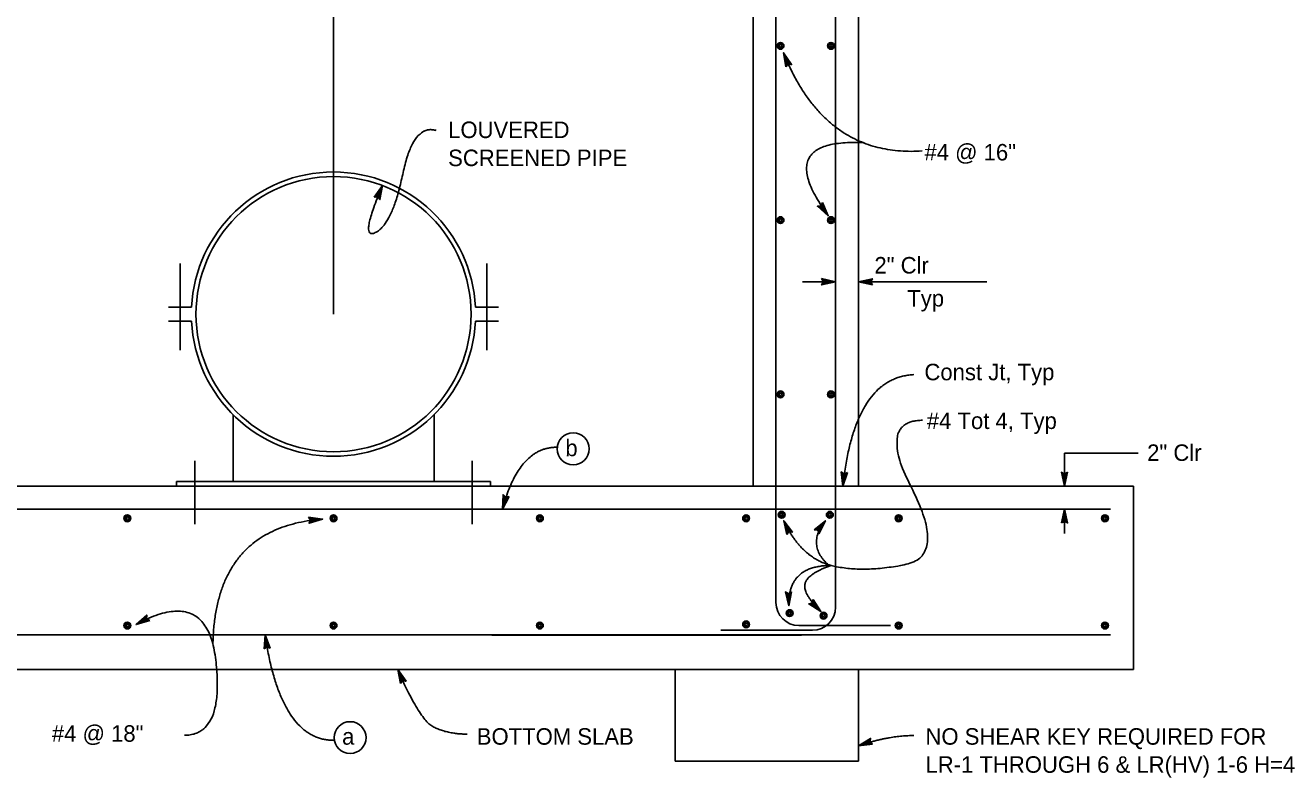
# Model space of a CAD drawing. Extents: x -893 to 867, y -474 to 712.
# Drawn here: x -504 to 31, y 62 to 381 of the extents above; entities that cross this region are included whole.
import ezdxf

# ---------------------------------------------------------------- set-up
doc = ezdxf.new("R2010")
doc.units = 0
doc.layers.add('60 Nongeo Data', color=7, linetype='Continuous')

msp = doc.modelspace()

# ---------------------------------------------------------------- linework, layer by layer
at = {"layer": '60 Nongeo Data'}
for p, q in [((-373.64, 258.13), (-373.64, 600.81)), ((-195.71, 541.06), (-195.71, 185.21)), ((-185.99, 521.62), (-185.99, 135.82)), ((-160.71, 521.82), (-160.71, 133.87)), ((-150.99, 472.03), (-150.99, 185.21)), ((-438.71, 242.81), (-438.71, 279.59)), ((-308.56, 242.81), (-308.56, 279.59)), ((-174.71, 271.86), (-160.71, 271.86)), ((-160.71, 268.36), (-160.71, 268.36)), ((-96.5, 271.86), (-150.99, 271.86)), ((-150.99, 268.36), (-150.99, 268.36)), ((-433.85, 261.05), (-443.57, 261.05)), ((-313.43, 261.05), (-303.7, 261.05)), ((-433.85, 255.21), (-443.57, 255.21)), ((-313.43, 255.21), (-303.7, 255.21)), ((-416.26, 215.51), (-416.26, 187.15)), ((-331.01, 215.51), (-331.01, 187.15)), ((-32.43, 199.24), (-63.6, 199.24)), ((-63.6, 185.21), (-63.6, 199.24)), ((-432.46, 195.9), (-432.46, 169.07)), ((-314.81, 195.9), (-314.81, 169.07)), ((-551.56, 185.21), (-195.71, 185.21)), ((-443.64, 185.21), (-303.63, 185.21)), ((-440.24, 187.15), (-307.04, 187.15)), ((-440.24, 187.15), (-440.24, 185.21)), ((-440.24, 185.21), (-307.04, 185.21)), ((-307.04, 187.15), (-307.04, 185.21)), ((-195.71, 185.21), (-150.99, 185.21)), ((-34.31, 185.21), (-150.99, 185.21)), ((-34.31, 107.43), (-34.31, 185.21)), ((-703.24, 175.49), (-44.04, 175.49)), ((-63.6, 165.16), (-63.6, 175.49)), ((-209.32, 124.15), (-170.43, 124.15)), ((-176.26, 126.1), (-137.37, 126.1)), ((-703.24, 122.21), (-44.04, 122.21)), ((-306.44, 122.01), (-175.1, 122.01)), ((-712.96, 107.43), (-34.31, 107.43)), ((-228.77, 68.54), (-228.77, 107.43)), ((-150.99, 107.43), (-150.99, 68.54)), ((-150.99, 68.54), (-228.77, 68.54))]:
    msp.add_line(p, q, dxfattribs=at)
for points in [[(-181.8, 362.96), (-182.76, 368.94), (-179.36, 363.94), (-179.76, 364), (-182.25, 367.67), (-181.55, 363.29), (-181.3, 363.61), (-181.75, 366.41), (-180.16, 364.07), (-180.56, 364.13), (-181.25, 365.15), (-181.06, 363.93), (-180.86, 364.18), (-179.36, 363.94), (-180.86, 364.18)], [(-181.8, 362.96), (-182.76, 368.94), (-179.36, 363.94), (-179.76, 364), (-182.25, 367.67), (-181.55, 363.29), (-181.3, 363.61), (-181.75, 366.41), (-180.16, 364.07), (-180.56, 364.13), (-181.25, 365.15), (-181.06, 363.93), (-180.86, 364.18), (-179.36, 363.94), (-180.86, 364.18)], [(-356.39, 307.73), (-352.83, 312.63), (-353.97, 306.69), (-354.21, 307.02), (-353.37, 311.37), (-355.98, 307.79), (-355.58, 307.84), (-353.91, 310.14), (-354.45, 307.35), (-354.69, 307.68), (-354.45, 308.89), (-355.18, 307.89), (-354.86, 307.93), (-353.97, 306.69), (-354.86, 307.93)], [(-166.25, 305.43), (-163.82, 299.89), (-168.37, 303.87), (-167.97, 303.91), (-164.63, 300.99), (-166.41, 305.05), (-166.57, 304.68), (-165.43, 302.08), (-167.56, 303.94), (-167.15, 303.98), (-166.23, 303.18), (-166.73, 304.3), (-166.85, 304.01), (-168.37, 303.87), (-166.85, 304.01)], [(-166.61, 273.18), (-160.71, 271.86), (-166.61, 270.55), (-166.4, 270.9), (-162.08, 271.86), (-166.4, 272.83), (-166.2, 272.48), (-163.43, 271.86), (-166.19, 271.25), (-165.98, 271.6), (-164.79, 271.86), (-165.99, 272.13), (-165.83, 271.86), (-166.61, 270.55), (-165.83, 271.86)], [(-145.08, 270.54), (-150.99, 271.86), (-145.08, 273.17), (-145.29, 272.82), (-149.62, 271.87), (-145.29, 270.89), (-145.5, 271.24), (-148.27, 271.86), (-145.5, 272.47), (-145.71, 272.12), (-146.91, 271.86), (-145.71, 271.59), (-145.87, 271.86), (-145.08, 273.17), (-145.87, 271.86)], [(-155.66, 190.94), (-157.6, 185.21), (-158.28, 191.22), (-157.95, 190.97), (-157.46, 186.57), (-156.03, 190.77), (-156.4, 190.6), (-157.31, 187.91), (-157.63, 190.73), (-157.3, 190.48), (-157.16, 189.27), (-156.77, 190.43), (-157.06, 190.3), (-158.28, 191.22), (-157.06, 190.3)], [(-155.66, 190.94), (-157.6, 185.21), (-158.28, 191.22), (-157.95, 190.97), (-157.46, 186.57), (-156.03, 190.77), (-156.4, 190.6), (-157.31, 187.91), (-157.63, 190.73), (-157.3, 190.48), (-157.16, 189.27), (-156.77, 190.43), (-157.06, 190.3), (-158.28, 191.22), (-157.06, 190.3)], [(-62.28, 191.12), (-63.6, 185.21), (-64.91, 191.12), (-64.56, 190.91), (-63.6, 186.58), (-62.63, 190.91), (-62.98, 190.7), (-63.59, 187.93), (-64.21, 190.7), (-63.86, 190.49), (-63.59, 189.29), (-63.32, 190.49), (-63.6, 190.33), (-64.91, 191.12), (-63.6, 190.33)], [(-299.2, 180.84), (-302.02, 175.49), (-301.74, 181.53), (-301.46, 181.24), (-301.67, 176.81), (-299.6, 180.73), (-299.99, 180.62), (-301.31, 178.11), (-301.18, 180.94), (-300.89, 180.65), (-300.95, 179.42), (-300.38, 180.51), (-300.68, 180.43), (-301.74, 181.53), (-300.68, 180.43)], [(-384.24, 172.09), (-378.25, 171.21), (-384.04, 169.47), (-383.86, 169.83), (-379.61, 171.11), (-384, 171.75), (-383.77, 171.42), (-380.96, 171.01), (-383.67, 170.19), (-383.49, 170.56), (-382.32, 170.91), (-383.53, 171.09), (-383.35, 170.83), (-384.04, 169.47), (-383.35, 170.83)], [(-64.91, 169.58), (-63.6, 175.49), (-62.29, 169.58), (-62.64, 169.79), (-63.59, 174.12), (-64.57, 169.79), (-64.22, 170), (-63.6, 172.77), (-62.98, 170), (-63.33, 170.21), (-63.6, 171.41), (-63.87, 170.21), (-63.6, 170.37), (-62.29, 169.58), (-63.6, 170.37)], [(-181.38, 164.65), (-182.7, 170.55), (-179, 165.76), (-179.41, 165.81), (-182.11, 169.32), (-181.16, 164.98), (-180.93, 165.32), (-181.55, 168.09), (-179.81, 165.85), (-180.22, 165.89), (-180.97, 166.86), (-180.7, 165.66), (-180.52, 165.92), (-179, 165.76), (-180.52, 165.92)], [(-169.74, 166.74), (-165.04, 170.55), (-167.68, 165.11), (-167.82, 165.49), (-165.89, 169.48), (-169.33, 166.68), (-168.93, 166.63), (-166.73, 168.42), (-167.96, 165.87), (-168.11, 166.25), (-167.57, 167.35), (-168.53, 166.58), (-168.21, 166.54), (-167.68, 165.11), (-168.21, 166.54)], [(-179.36, 140.44), (-180.49, 134.5), (-181.99, 140.36), (-181.63, 140.16), (-180.54, 135.87), (-179.7, 140.22), (-180.04, 140), (-180.58, 137.22), (-181.28, 139.96), (-180.92, 139.76), (-180.62, 138.57), (-180.39, 139.78), (-180.65, 139.61), (-181.99, 140.36), (-180.65, 139.61)], [(-170.25, 137.14), (-166.89, 132.11), (-172.06, 135.24), (-171.67, 135.35), (-167.88, 133.05), (-170.34, 136.75), (-170.43, 136.35), (-168.85, 133.99), (-171.28, 135.46), (-170.89, 135.57), (-169.84, 134.93), (-170.52, 135.95), (-170.59, 135.65), (-172.06, 135.24), (-170.59, 135.65)], [(-451.61, 128.2), (-457.42, 126.51), (-452.88, 130.5), (-452.89, 130.1), (-456.22, 127.18), (-451.96, 128.41), (-452.31, 128.61), (-455.04, 127.82), (-452.91, 129.69), (-452.92, 129.28), (-453.85, 128.47), (-452.66, 128.82), (-452.94, 128.98), (-452.88, 130.5), (-452.94, 128.98)], [(-451.61, 128.2), (-457.42, 126.51), (-452.88, 130.5), (-452.89, 130.1), (-456.22, 127.18), (-451.96, 128.41), (-452.31, 128.61), (-455.04, 127.82), (-452.91, 129.69), (-452.92, 129.28), (-453.85, 128.47), (-452.66, 128.82), (-452.94, 128.98), (-452.88, 130.5), (-452.94, 128.98)], [(-403.13, 116.17), (-402.7, 122.21), (-400.53, 116.56), (-400.91, 116.71), (-402.49, 120.85), (-402.82, 116.43), (-402.5, 116.69), (-402.3, 119.52), (-401.28, 116.87), (-401.66, 117.03), (-402.1, 118.17), (-402.19, 116.94), (-401.94, 117.14), (-400.53, 116.56), (-401.94, 117.14)], [(-345.28, 101.48), (-346.41, 107.43), (-342.87, 102.52), (-343.27, 102.58), (-345.87, 106.17), (-345.04, 101.81), (-344.81, 102.14), (-345.34, 104.93), (-343.68, 102.63), (-344.08, 102.69), (-344.8, 103.68), (-344.57, 102.47), (-344.38, 102.73), (-342.87, 102.52), (-344.38, 102.73)], [(-144.98, 75.76), (-150.99, 75.04), (-145.85, 78.24), (-145.93, 77.84), (-149.69, 75.5), (-145.29, 76.02), (-145.6, 76.28), (-148.42, 75.94), (-146.01, 77.44), (-146.1, 77.04), (-147.14, 76.39), (-145.91, 76.54), (-146.16, 76.74), (-145.85, 78.24), (-146.16, 76.74)]]:
    msp.add_lwpolyline(points, close=True, dxfattribs=at)
for centre, radius in [((-184.04, 371.89), 1.46), ((-184.04, 371.89), 1.46), ((-184.04, 371.89), 1.09), ((-184.04, 371.89), 1.09), ((-184.04, 371.89), 0.542), ((-184.04, 371.89), 0.542), ((-162.65, 371.89), 1.46), ((-162.65, 371.89), 1.46), ((-162.65, 371.89), 1.09), ((-162.65, 371.89), 1.09), ((-162.65, 371.89), 0.542), ((-162.65, 371.89), 0.542), ((-373.64, 258.13), 58.34), ((-184.04, 297.99), 1.46), ((-184.04, 297.99), 1.46), ((-184.04, 297.99), 1.09), ((-184.04, 297.99), 1.09), ((-184.04, 297.99), 0.542), ((-184.04, 297.99), 0.542), ((-162.65, 297.99), 1.46), ((-162.65, 297.99), 1.46), ((-162.65, 297.99), 1.09), ((-162.65, 297.99), 1.09), ((-162.65, 297.99), 0.542), ((-162.65, 297.99), 0.542), ((-184.04, 224.1), 1.46), ((-184.04, 224.1), 1.46), ((-184.04, 224.1), 1.09), ((-184.04, 224.1), 1.09), ((-162.65, 224.1), 1.46), ((-162.65, 224.1), 1.46), ((-162.65, 224.1), 1.09), ((-162.65, 224.1), 1.09), ((-184.04, 224.1), 0.542), ((-184.04, 224.1), 0.542), ((-162.65, 224.1), 0.542), ((-162.65, 224.1), 0.542), ((-272, 201.02), 6.75), ((-461.14, 171.6), 1.46), ((-461.14, 171.6), 1.46), ((-461.14, 171.6), 1.09), ((-461.14, 171.6), 1.09), ((-461.14, 171.6), 0.542), ((-461.14, 171.6), 0.542), ((-373.64, 171.6), 1.46), ((-373.64, 171.6), 1.46), ((-373.64, 171.6), 1.09), ((-373.64, 171.6), 1.09), ((-373.64, 171.6), 0.542), ((-373.64, 171.6), 0.542), ((-286.13, 171.6), 1.46), ((-286.13, 171.6), 1.46), ((-286.13, 171.6), 1.09), ((-286.13, 171.6), 1.09), ((-286.13, 171.6), 0.542), ((-286.13, 171.6), 0.542), ((-198.63, 171.6), 1.46), ((-198.63, 171.6), 1.46), ((-198.63, 171.6), 1.09), ((-198.63, 171.6), 1.09), ((-198.63, 171.6), 0.542), ((-198.63, 171.6), 0.542), ((-183.56, 173.06), 1.46), ((-183.56, 173.06), 1.46), ((-183.56, 173.06), 1.09), ((-183.56, 173.06), 1.09), ((-183.56, 173.06), 0.542), ((-183.56, 173.06), 0.542), ((-163.14, 173.06), 1.46), ((-163.14, 173.06), 1.46), ((-163.14, 173.06), 1.09), ((-163.14, 173.06), 1.09), ((-163.14, 173.06), 0.542), ((-163.14, 173.06), 0.542), ((-133.97, 171.6), 1.46), ((-133.97, 171.6), 1.46), ((-133.97, 171.6), 1.09), ((-133.97, 171.6), 1.09), ((-133.97, 171.6), 0.542), ((-133.97, 171.6), 0.542), ((-46.47, 171.6), 1.46), ((-46.47, 171.6), 1.46), ((-46.47, 171.6), 1.09), ((-46.47, 171.6), 1.09), ((-46.47, 171.6), 0.542), ((-46.47, 171.6), 0.542), ((-180.2, 131.36), 1.46), ((-180.2, 131.36), 1.46), ((-180.2, 131.36), 1.09), ((-180.2, 131.36), 1.09), ((-180.2, 131.36), 0.542), ((-180.2, 131.36), 0.542), ((-165.81, 130.28), 1.46), ((-165.81, 130.28), 1.46), ((-165.81, 130.28), 1.09), ((-165.81, 130.28), 1.09), ((-165.81, 130.28), 0.542), ((-165.81, 130.28), 0.542), ((-461.14, 126.1), 1.46), ((-461.14, 126.1), 1.46), ((-461.14, 126.1), 1.09), ((-461.14, 126.1), 1.09), ((-461.14, 126.1), 0.542), ((-461.14, 126.1), 0.542), ((-373.64, 126.1), 1.46), ((-373.64, 126.1), 1.46), ((-373.64, 126.1), 1.09), ((-373.64, 126.1), 1.09), ((-373.64, 126.1), 0.542), ((-373.64, 126.1), 0.542), ((-286.13, 126.1), 1.46), ((-286.13, 126.1), 1.46), ((-286.13, 126.1), 1.09), ((-286.13, 126.1), 1.09), ((-286.13, 126.1), 0.542), ((-286.13, 126.1), 0.542), ((-198.63, 126.58), 1.46), ((-198.63, 126.58), 1.46), ((-198.63, 126.58), 1.09), ((-198.63, 126.58), 1.09), ((-198.63, 126.58), 0.542), ((-198.63, 126.58), 0.542), ((-133.97, 126.1), 1.46), ((-133.97, 126.1), 1.46), ((-133.97, 126.1), 1.09), ((-133.97, 126.1), 1.09), ((-133.97, 126.1), 0.542), ((-133.97, 126.1), 0.542), ((-46.47, 126.1), 1.46), ((-46.47, 126.1), 1.46), ((-46.47, 126.1), 1.09), ((-46.47, 126.1), 1.09), ((-46.47, 126.1), 0.542), ((-46.47, 126.1), 0.542), ((-366.6, 78.59), 6.75)]:
    msp.add_circle(centre, radius, dxfattribs=at)
for centre, radius, start, end in [((-373.64, 258.13), 60.28, 2.7735, 177.2265), ((-373.64, 258.13), 60.28, 182.7734, 357.2266), ((-176.26, 135.82), 9.72, 180, 270), ((-170.43, 133.87), 9.72, 270, 0)]:
    msp.add_arc(centre, radius, start, end, dxfattribs=at)
for points in [[(-182.76, 368.94), (-165.09, 324.64), (-124.02, 327.32)], [(-330.04, 335.98), (-339.83, 339.08), (-348.65, 296.34), (-362.97, 289.18), (-352.83, 312.63)], [(-148.98, 330.83), (-187.87, 332.58), (-163.82, 299.89)], [(-127.48, 232.48), (-152.69, 231.38), (-157.6, 185.21)], [(-123.82, 213.16), (-143.12, 212.82), (-113.5, 155.27), (-149.77, 148.35), (-175.3, 154.79), (-182.7, 170.55)], [(-302.02, 175.49), (-294.77, 202.2), (-278.41, 201.69)], [(-424.81, 118.22), (-423.79, 167.81), (-378.25, 171.21)], [(-163.85, 151.94), (-173.15, 160.29), (-165.04, 170.55)], [(-162.54, 151.57), (-181.03, 151.57), (-180.49, 134.5)], [(-162.54, 151.57), (-172.38, 148.23), (-174.88, 139.75), (-166.89, 132.11)], [(-436.83, 79.59), (-419.94, 79.59), (-427.2, 143.12), (-457.42, 126.51)], [(-373.34, 77.42), (-396.02, 77.31), (-402.7, 122.21)], [(-346.41, 107.43), (-337.2, 86.09), (-325.15, 80.06), (-317, 80.06)], [(-127.52, 79.44), (-138.5, 79.44), (-150.99, 75.04)]]:
    msp.add_open_spline(points, degree=2, dxfattribs=at)

# ---------------------------------------------------------------- texts
for s, height, p in [('LOUVERED', 7, (-325.03, 332.8)), ('SCREENED PIPE', 7.0003, (-325.03, 320.9)), ('#4 @ 16"', 7, (-123.02, 323.29)), ('2" Clr', 7, (-144.23, 275.36)), ('Typ', 7, (-130.29, 261.36)), ('Const Jt, Typ', 7.0003, (-123.02, 230.09)), ('#4 Tot 4, Typ', 7.0003, (-122.01, 209.43)), ('b', 7, (-275.31, 197.91)), ('2" Clr', 7, (-28.55, 195.91)), ('#4 @ 18"', 7, (-493.11, 76.84)), ('a', 7, (-370, 75.57)), ('BOTTOM SLAB', 7.0003, (-312.89, 75.57)), ('NO SHEAR KEY REQUIRED FOR ', 7.0003, (-122.58, 75.57)), ('LR-1 THROUGH 6 & LR(HV) 1-6 H=4\'-0",', 7.0003, (-122.58, 63.67))]:
    msp.add_text(s, height=height, dxfattribs=at).set_placement(p)

doc.saveas('drawing.dxf')
